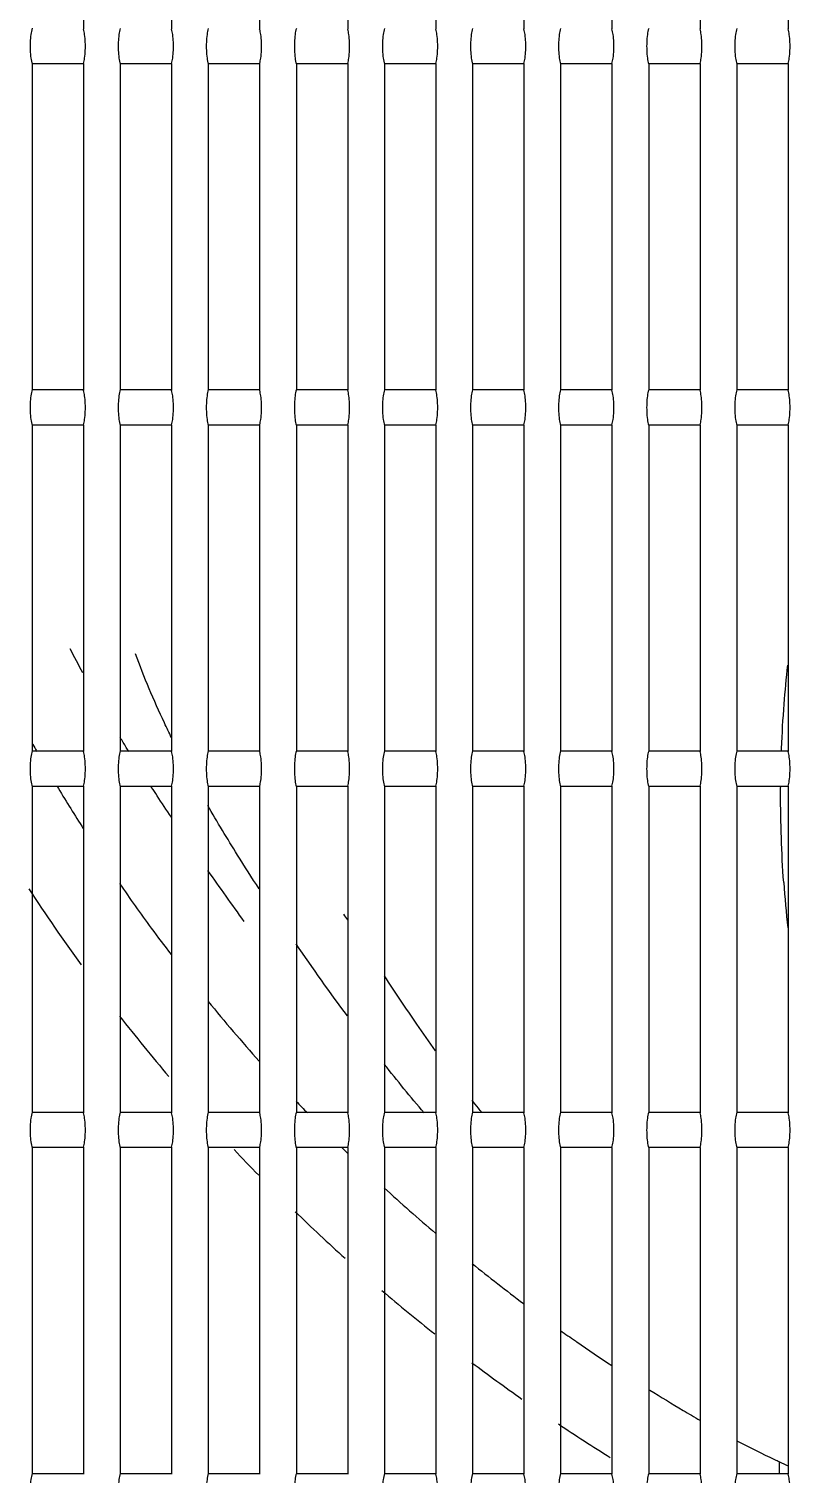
# Model space of a CAD drawing. Header units: millimetres. Extents: x 421 to 5436, y -1186 to -112.
# Drawn here: x 5352.1753 to 5352.3376, y -182.3726 to -182.0642 of the extents above; entities that cross this region are included whole.
import ezdxf

# ---------------------------------------------------------------- set-up
doc = ezdxf.new("R2010")
doc.units = ezdxf.units.MM
doc.layers.add('A-AC', color=150, linetype='Continuous')

msp = doc.modelspace()

# ---------------------------------------------------------------- linework, layer by layer
at = {"layer": 'A-AC', "color": 10, "lineweight": -3, "ltscale": 7.5}
for p, q in [((5352.186897109519, -181.9944801880315), (5352.186897109519, -182.0642327448568)), ((5352.205682308773, -181.994485012553), (5352.205682308773, -182.0642279203064)), ((5352.224467491427, -181.9944898353172), (5352.224467491427, -182.0642230975131)), ((5352.243252657507, -181.9944946560113), (5352.243252657507, -182.0642182758579)), ((5352.262037807036, -181.9944994757534), (5352.262037807036, -182.0642134561547)), ((5352.28082294004, -181.9945042941961), (5352.28082294004, -182.0642086377504)), ((5352.29960805654, -181.9945091114919), (5352.29960805654, -182.0642038204926)), ((5352.318393156556, -181.9945139277922), (5352.318393156556, -182.0641990042297)), ((5352.337178240106, -181.9945187432493), (5352.337178240106, -182.06419418881)), ((5352.175953036029, -182.0717372565757), (5352.175953036029, -182.1411520097574)), ((5352.186914557943, -182.07165110504), (5352.175971629869, -182.07165110504)), ((5352.186897109519, -182.0715683546982), (5352.186897109519, -182.1413209115233)), ((5352.194737675307, -182.0717324063469), (5352.194737675307, -182.1411568599506)), ((5352.205698747205, -182.07165110504), (5352.19475520669, -182.07165110504)), ((5352.205682308773, -182.0715731792197), (5352.205682308773, -182.1413160869731)), ((5352.213522331207, -182.0717275594061), (5352.213522331207, -182.1411617068561)), ((5352.224482919537, -182.07165110504), (5352.213538802947, -182.07165110504)), ((5352.224467491427, -182.0715780019839), (5352.224467491427, -182.1413112641799)), ((5352.232307003702, -182.0717227155967), (5352.232307003702, -182.1411665506303)), ((5352.243267074892, -182.07165110504), (5352.232322418529, -182.07165110504)), ((5352.243252657507, -182.0715828226778), (5352.243252657507, -182.1413064425246)), ((5352.251091692763, -182.0717178747623), (5352.251091692763, -182.1411713914295)), ((5352.262051213226, -182.07165110504), (5352.251106053329, -182.07165110504)), ((5352.262037807036, -182.0715876424201), (5352.262037807036, -182.1413016228214)), ((5352.269876398368, -182.0717130367473), (5352.269876398368, -182.1411762294099)), ((5352.280835334491, -182.07165110504), (5352.269889707241, -182.07165110504)), ((5352.28082294004, -182.0715924608628), (5352.28082294004, -182.1412968044169)), ((5352.288661120492, -182.0717082013959), (5352.288661120492, -182.1411810647264)), ((5352.299619438636, -182.07165110504), (5352.288673380159, -182.07165110504)), ((5352.29960805654, -182.0715972781586), (5352.29960805654, -182.1412919871593)), ((5352.307445859115, -182.0717033685535), (5352.307445859115, -182.1411858975346)), ((5352.318403525609, -182.07165110504), (5352.307457071985, -182.07165110504)), ((5352.318393156556, -182.0716020944587), (5352.318393156556, -182.1412871708965)), ((5352.326230614217, -182.0716383925726), (5352.326230614217, -182.1412508731453)), ((5352.337187595358, -182.07165110504), (5352.326240782621, -182.07165110504)), ((5352.337178240106, -182.0716069099158), (5352.337178240106, -182.1412823554767)), ((5352.186914557943, -182.1412381606779), (5352.175971629869, -182.1412381606779)), ((5352.205698747205, -182.1412381606779), (5352.19475520669, -182.1412381606779)), ((5352.224482919537, -182.1412381606779), (5352.213538802947, -182.1412381606779)), ((5352.243267074892, -182.1412381606779), (5352.232322418529, -182.1412381606779)), ((5352.262051213226, -182.1412381606779), (5352.251106053329, -182.1412381606779)), ((5352.280835334491, -182.1412381606779), (5352.269889707241, -182.1412381606779)), ((5352.299619438636, -182.1412381606779), (5352.288673380159, -182.1412381606779)), ((5352.318403525609, -182.1412381606779), (5352.307457071985, -182.1412381606779)), ((5352.337187595358, -182.1412381606779), (5352.326240782621, -182.1412381606779)), ((5352.186897109519, -182.1486565213647), (5352.186897109519, -182.21840907819)), ((5352.175953036029, -182.1488254232424), (5352.175953036029, -182.2182401764239)), ((5352.186914557943, -182.1487392717067), (5352.175971629869, -182.1487392717067)), ((5352.194737675307, -182.1488205730136), (5352.194737675307, -182.2182450266173)), ((5352.205698747205, -182.1487392717067), (5352.19475520669, -182.1487392717067)), ((5352.205682308773, -182.1486613458862), (5352.205682308773, -182.2184042536396)), ((5352.213522331207, -182.1488157260726), (5352.213522331207, -182.2182498735226)), ((5352.224482919537, -182.1487392717067), (5352.213538802947, -182.1487392717067)), ((5352.224467491427, -182.1486661686506), (5352.224467491427, -182.2183994308466)), ((5352.232307003702, -182.1488108822634), (5352.232307003702, -182.2182547172968)), ((5352.243267074892, -182.1487392717067), (5352.232322418529, -182.1487392717067)), ((5352.243252657507, -182.1486709893445), (5352.243252657507, -182.2183946091914)), ((5352.251091692763, -182.148806041429), (5352.251091692763, -182.2182595580962)), ((5352.262051213226, -182.1487392717067), (5352.251106053329, -182.1487392717067)), ((5352.262037807036, -182.1486758090866), (5352.262037807036, -182.2183897894879)), ((5352.269876398368, -182.1488012034138), (5352.269876398368, -182.2182643960764)), ((5352.280835334491, -182.1487392717067), (5352.269889707241, -182.1487392717067)), ((5352.28082294004, -182.1486806275295), (5352.28082294004, -182.2183849710837)), ((5352.288661120492, -182.1487963680627), (5352.288661120492, -182.2182692313932)), ((5352.299619438636, -182.1487392717067), (5352.288673380159, -182.1487392717067)), ((5352.29960805654, -182.1486854448251), (5352.29960805654, -182.218380153826)), ((5352.307445859115, -182.1487915352202), (5352.307445859115, -182.2182740642011)), ((5352.318403525609, -182.1487392717067), (5352.307457071985, -182.1487392717067)), ((5352.318393156556, -182.1486902611255), (5352.318393156556, -182.2183753375632)), ((5352.326230614217, -182.1487265592391), (5352.326230614217, -182.218339039812)), ((5352.337187595358, -182.1487392717067), (5352.326240782621, -182.1487392717067)), ((5352.337178240106, -182.1486950765825), (5352.337178240106, -182.2183705221432)), ((5352.186914557943, -182.2183263273446), (5352.175971629869, -182.2183263273446)), ((5352.205698747205, -182.2183263273446), (5352.19475520669, -182.2183263273446)), ((5352.224482919537, -182.2183263273446), (5352.213538802947, -182.2183263273446)), ((5352.243267074892, -182.2183263273446), (5352.232322418529, -182.2183263273446)), ((5352.262051213226, -182.2183263273446), (5352.251106053329, -182.2183263273446)), ((5352.280835334491, -182.2183263273446), (5352.269889707241, -182.2183263273446)), ((5352.299619438636, -182.2183263273446), (5352.288673380159, -182.2183263273446)), ((5352.318403525609, -182.2183263273446), (5352.307457071985, -182.2183263273446)), ((5352.337187595358, -182.2183263273446), (5352.326240782621, -182.2183263273446)), ((5352.186897109519, -182.2257446880315), (5352.186897109519, -182.2954972448567)), ((5352.205682308773, -182.225749512553), (5352.205682308773, -182.2954924203063)), ((5352.175953036029, -182.2259135899092), (5352.175953036029, -182.2953283430907)), ((5352.186914557943, -182.2258274383732), (5352.175971629869, -182.2258274383732)), ((5352.194737675307, -182.2259087396801), (5352.194737675307, -182.295333193284)), ((5352.205698747205, -182.2258274383732), (5352.19475520669, -182.2258274383732)), ((5352.213522331207, -182.2259038927393), (5352.213522331207, -182.2953380401893)), ((5352.224482919537, -182.2258274383732), (5352.213538802947, -182.2258274383732)), ((5352.224467491427, -182.2257543353171), (5352.224467491427, -182.2954875975131)), ((5352.232307003702, -182.2258990489299), (5352.232307003702, -182.2953428839635)), ((5352.243267074892, -182.2258274383732), (5352.232322418529, -182.2258274383732)), ((5352.243252657507, -182.2257591560112), (5352.243252657507, -182.2954827758581)), ((5352.251091692763, -182.2258942080957), (5352.251091692763, -182.2953477247629)), ((5352.262051213226, -182.2258274383732), (5352.251106053329, -182.2258274383732)), ((5352.262037807036, -182.2257639757534), (5352.262037807036, -182.2954779561546)), ((5352.269876398368, -182.2258893700805), (5352.269876398368, -182.2953525627431)), ((5352.280835334491, -182.2258274383732), (5352.269889707241, -182.2258274383732)), ((5352.28082294004, -182.2257687941963), (5352.28082294004, -182.2954731377504)), ((5352.288661120492, -182.2258845347294), (5352.288661120492, -182.2953573980599)), ((5352.299619438636, -182.2258274383732), (5352.288673380159, -182.2258274383732)), ((5352.29960805654, -182.2257736114918), (5352.29960805654, -182.2954683204928)), ((5352.307445859115, -182.2258797018869), (5352.307445859115, -182.2953622308678)), ((5352.318403525609, -182.2258274383732), (5352.307457071985, -182.2258274383732)), ((5352.318393156556, -182.2257784277922), (5352.318393156556, -182.2954635042299)), ((5352.326230614217, -182.2258147259058), (5352.326230614217, -182.2954272064787)), ((5352.337187595358, -182.2258274383732), (5352.326240782621, -182.2258274383732)), ((5352.337178240106, -182.2257832432492), (5352.337178240106, -182.29545868881)), ((5352.186914557943, -182.2954144940111), (5352.175971629869, -182.2954144940111)), ((5352.205698747205, -182.2954144940111), (5352.19475520669, -182.2954144940111)), ((5352.224482919537, -182.2954144940111), (5352.213538802947, -182.2954144940111)), ((5352.243267074892, -182.2954144940111), (5352.232322418529, -182.2954144940111)), ((5352.262051213226, -182.2954144940111), (5352.251106053329, -182.2954144940111)), ((5352.280835334491, -182.2954144940111), (5352.269889707241, -182.2954144940111)), ((5352.299619438636, -182.2954144940111), (5352.288673380159, -182.2954144940111)), ((5352.318403525609, -182.2954144940111), (5352.307457071985, -182.2954144940111)), ((5352.337187595358, -182.2954144940111), (5352.326240782621, -182.2954144940111)), ((5352.186897109519, -182.3028328546982), (5352.186897109519, -182.3725854115232)), ((5352.205682308773, -182.3028376792197), (5352.205682308773, -182.3725805869731)), ((5352.224467491427, -182.3028425019838), (5352.224467491427, -182.3725757641798)), ((5352.243252657507, -182.302847322678), (5352.243252657507, -182.3725709425246)), ((5352.175953036029, -182.3030017565759), (5352.175953036029, -182.3724165097574)), ((5352.186914557943, -182.30291560504), (5352.175971629869, -182.30291560504)), ((5352.194737675307, -182.3029969063468), (5352.194737675307, -182.3724213599507)), ((5352.205698747205, -182.30291560504), (5352.19475520669, -182.30291560504)), ((5352.213522331207, -182.3029920594061), (5352.213522331207, -182.3724262068561)), ((5352.224482919537, -182.30291560504), (5352.213538802947, -182.30291560504)), ((5352.232307003702, -182.3029872155967), (5352.232307003702, -182.3724310506302)), ((5352.243267074892, -182.30291560504), (5352.232322418529, -182.30291560504)), ((5352.251091692763, -182.3029823747625), (5352.251091692763, -182.3724358914294)), ((5352.262051213226, -182.30291560504), (5352.251106053329, -182.30291560504)), ((5352.262037807036, -182.3028521424201), (5352.262037807036, -182.3725661228214)), ((5352.269876398368, -182.3029775367472), (5352.269876398368, -182.3724407294098)), ((5352.280835334491, -182.30291560504), (5352.269889707241, -182.30291560504)), ((5352.28082294004, -182.3028569608628), (5352.28082294004, -182.3725613044171)), ((5352.288661120492, -182.3029727013961), (5352.288661120492, -182.3724455647266)), ((5352.299619438636, -182.30291560504), (5352.288673380159, -182.30291560504)), ((5352.29960805654, -182.3028617781586), (5352.29960805654, -182.3725564871593)), ((5352.307445859115, -182.3029678685534), (5352.307445859115, -182.3724503975345)), ((5352.318403525609, -182.30291560504), (5352.307457071985, -182.30291560504)), ((5352.318393156556, -182.3028665944589), (5352.318393156556, -182.3725516708964)), ((5352.326230614217, -182.3029028925725), (5352.326230614217, -182.3725153731452)), ((5352.337187595358, -182.30291560504), (5352.326240782621, -182.30291560504)), ((5352.337178240106, -182.302871409916), (5352.337178240106, -182.3725468554767)), ((5352.335372186159, -182.3725026606778), (5352.335372186159, -182.3699482712973)), ((5352.186914557943, -182.3725026606778), (5352.175971629869, -182.3725026606778)), ((5352.205698747205, -182.3725026606778), (5352.19475520669, -182.3725026606778)), ((5352.224482919537, -182.3725026606778), (5352.213538802947, -182.3725026606778)), ((5352.243267074892, -182.3725026606778), (5352.232322418529, -182.3725026606778)), ((5352.262051213226, -182.3725026606778), (5352.251106053329, -182.3725026606778)), ((5352.280835334491, -182.3725026606778), (5352.269889707241, -182.3725026606778)), ((5352.299619438636, -182.3725026606778), (5352.288673380159, -182.3725026606778)), ((5352.318403525609, -182.3725026606778), (5352.307457071985, -182.3725026606778)), ((5352.337187595358, -182.3725026606778), (5352.326240782621, -182.3725026606778))]:
    msp.add_line(p, q, dxfattribs=at)
for start, end in [(213.1015042459688, 215.925166710685), (217.8775712804448, 220.2569343492624), (223.2516350361846, 224.3408326321215), (225.916565305989, 228.0034052463105), (229.4979538728525, 231.5848816037407), (233.0238616944762, 234.9109981371839), (236.2622665495754, 238.1494709816253)]:
    msp.add_arc((5352.510342252825, -182.0292432161923), 0.4, start, end, dxfattribs=at)
for points, start_tangent, end_tangent in [([(5352.175953036029, -182.0640638430907), (5352.175675276829, -182.0653843990037), (5352.175531731691, -182.0670366079153), (5352.175531726341, -182.0687643606198), (5352.175675273049, -182.0704166732603), (5352.175953036029, -182.0717372565757)], (-0.002991472386335188, -0.009542069637232484), (0.002991472386335188, -0.009542069637232484)), ([(5352.186897109519, -182.0715683546982), (5352.187144308687, -182.0704248686393), (5352.187292513032, -182.0687690536945), (5352.187292517641, -182.0670321544053), (5352.187144312, -182.0653762532031), (5352.186897109519, -182.0642327448568)], (0.003060848487100698, 0.009520042360148055), (-0.003060848487100698, 0.009520042360148055)), ([(5352.194737675307, -182.0640686932841), (5352.19446081593, -182.0653842324034), (5352.194317176845, -182.0670365158051), (5352.194317171505, -182.0687644530312), (5352.194460812156, -182.0704168399122), (5352.194737675307, -182.0717324063469)], (-0.002992881101891847, -0.009541627885740393), (0.002992881101891847, -0.009541627885740393)), ([(5352.205682308773, -182.0715731792197), (5352.205930365675, -182.0704245665324), (5352.206078395807, -182.0687688828684), (5352.206078400419, -182.0670323254315), (5352.205930368989, -182.065376555337), (5352.205682308773, -182.0642279203064)], (0.003058272022896149, 0.009520870350654433), (-0.003058272022896149, 0.009520870350654433)), ([(5352.213522331207, -182.0640735401894), (5352.21324636934, -182.0653840619755), (5352.213102634105, -182.0670364215202), (5352.213102628772, -182.0687645475889), (5352.213246365569, -182.0704170103861), (5352.213522331207, -182.0717275594061)], (-0.002994322410565368, -0.009541175677115791), (0.002994322410565368, -0.009541175677115791)), ([(5352.224467491427, -182.0715780019839), (5352.224716406214, -182.0704242686215), (5352.224864264701, -182.0687687145453), (5352.224864269316, -182.0670324939313), (5352.224716409528, -182.0653768532704), (5352.224467491427, -182.0642230975131)], (0.003055732224605743, 0.009521685805124323), (-0.003055732224605743, 0.009521685805124323)), ([(5352.232307003702, -182.0640783839635), (5352.232031937094, -182.0653838877129), (5352.231888103502, -182.0670363250547), (5352.231888098175, -182.0687646442991), (5352.232031933326, -182.0704171846878), (5352.232307003702, -182.0717227155967)], (-0.002995796382653246, -0.009540712973026793), (0.002995796382653246, -0.009540712973026793)), ([(5352.243252657507, -182.0715828226778), (5352.243502434103, -182.0704239493225), (5352.243650124957, -182.0687684261366), (5352.243650119245, -182.0670325373394), (5352.243502430004, -182.0653771214479), (5352.243252657507, -182.0642182758579)], (0.003053228911296435, 0.009522488814129614), (-0.003053228911296435, 0.009522488814129614)), ([(5352.251091692763, -182.0640832247627), (5352.250817519232, -182.0653837096099), (5352.250673585067, -182.0670362264013), (5352.250673579746, -182.0687647431687), (5352.250817515467, -182.0704173628244), (5352.251091692763, -182.0717178747623)], (-0.002997303091132982, -0.009540239733879052), (0.002997303091132982, -0.009540239733879052)), ([(5352.262037807036, -182.0715876424201), (5352.26228844201, -182.0704236598231), (5352.262435966307, -182.0687682630291), (5352.262435960629, -182.0670327010894), (5352.262288437938, -182.065377411099), (5352.262037807036, -182.0642134561547)], (0.003050761906283652, 0.009523279466190651), (-0.003050761906283652, 0.009523279466190651)), ([(5352.269876398368, -182.0640880627432), (5352.269603115796, -182.0653835276594), (5352.269459078836, -182.0670361255536), (5352.269459073519, -182.0687648442042), (5352.269603112032, -182.0704175448025), (5352.269876398368, -182.0717130367473)], (-0.00299884261229349, -0.009539755918612005), (0.00299884261229349, -0.009539755918612005)), ([(5352.28082294004, -182.0715924608628), (5352.281074433746, -182.0704233744696), (5352.281221794007, -182.068768102374), (5352.28122178836, -182.0670328623539), (5352.281074429698, -182.0653776965969), (5352.28082294004, -182.0642086377504)], (0.00304833103642319, 0.00952405784801726), (-0.00304833103642319, 0.00952405784801726)), ([(5352.288661120492, -182.0640928980599), (5352.288388726828, -182.0653833418544), (5352.288244584845, -182.067036022504), (5352.288244579529, -182.0687649474128), (5352.288388723065, -182.0704177306291), (5352.288661120492, -182.0717082013959)], (-0.003000415026015343, -0.009539261484604626), (0.003000415026015343, -0.009539261484604626)), ([(5352.29960805654, -182.0715972781586), (5352.299860409397, -182.0704230932461), (5352.30000760813, -182.0687679441569), (5352.300007602514, -182.0670330211476), (5352.299860405374, -182.0653779779575), (5352.29960805654, -182.0642038204926)], (0.00304593613274694, 0.009524824044318437), (-0.00304593613274694, 0.009524824044318437)), ([(5352.307445859115, -182.0640977308678), (5352.307174352372, -182.0653831521872), (5352.307030103127, -182.0670359172454), (5352.307030097813, -182.0687650528016), (5352.307174348609, -182.0704179203112), (5352.307445859115, -182.0717033685535)], (-0.003002020414370758, -0.009538756388109576), (0.003002020414370758, -0.009538756388109576)), ([(5352.318393156556, -182.0716020944587), (5352.318646369053, -182.0704228161376), (5352.318793408749, -182.0687677883634), (5352.318793403161, -182.0670331774847), (5352.318646365052, -182.065378255196), (5352.318393156556, -182.0641990042297)], (0.003043577029814743, 0.009525578138023124), (-0.003043577029814743, 0.009525578138023124)), ([(5352.326230614217, -182.0641025614793), (5352.325959994246, -182.0653829461737), (5352.325815636217, -182.0670357492268), (5352.325815625917, -182.0687650998993), (5352.325959986945, -182.0704181014135), (5352.326230614217, -182.0716985382228)], (-0.003003658863729778, -0.009538240583584457), (0.003003658863729778, -0.009538240583584457)), ([(5352.337178240106, -182.0716069099158), (5352.337432312795, -182.0704225431291), (5352.337579195932, -182.0687676349801), (5352.337579190371, -182.0670333313794), (5352.337432308816, -182.0653785283273), (5352.337178240106, -182.06419418881)], (0.003041253565879637, 0.00952632021023986), (-0.003041253565879637, 0.00952632021023986)), ([(5352.175953036029, -182.1411520097574), (5352.175675276829, -182.1424725656705), (5352.175531731691, -182.1441247745818), (5352.175531726341, -182.1458525272863), (5352.175675273049, -182.147504839927), (5352.175953036029, -182.1488254232424)], (-0.002991472386335188, -0.009542069637232484), (0.002991472386335188, -0.009542069637232484)), ([(5352.186897109519, -182.1486565213647), (5352.187144308687, -182.147513035306), (5352.187292513032, -182.1458572203612), (5352.187292517641, -182.144120321072), (5352.187144312, -182.1424644198698), (5352.186897109519, -182.1413209115233)], (0.003060848487100698, 0.009520042360148055), (-0.003060848487100698, 0.009520042360148055)), ([(5352.194737675307, -182.1411568599506), (5352.19446081593, -182.1424723990701), (5352.194317176845, -182.1441246824716), (5352.194317171505, -182.1458526196977), (5352.194460812156, -182.1475050065787), (5352.194737675307, -182.1488205730136)], (-0.002992881101891847, -0.009541627885740393), (0.002992881101891847, -0.009541627885740393)), ([(5352.205682308773, -182.1486613458862), (5352.205930365675, -182.1475127331992), (5352.206078395807, -182.1458570495352), (5352.206078400419, -182.144120492098), (5352.205930368989, -182.1424647220038), (5352.205682308773, -182.1413160869731)], (0.003058272022896149, 0.009520870350654433), (-0.003058272022896149, 0.009520870350654433)), ([(5352.213522331207, -182.1411617068561), (5352.21324636934, -182.142472228642), (5352.213102634105, -182.144124588187), (5352.213102628772, -182.1458527142556), (5352.213246365569, -182.1475051770526), (5352.213522331207, -182.1488157260726)], (-0.002994322410565368, -0.009541175677115791), (0.002994322410761801, -0.009541175677054146)), ([(5352.224467491427, -182.1486661686506), (5352.224716406214, -182.1475124352883), (5352.224864264701, -182.145856881212), (5352.224864269316, -182.1441206605978), (5352.224716409528, -182.1424650199369), (5352.224467491427, -182.1413112641799)], (0.003055732224605743, 0.009521685805124323), (-0.003055732224605743, 0.009521685805124323)), ([(5352.232307003702, -182.1411665506303), (5352.232031937094, -182.1424720543796), (5352.231888103502, -182.1441244917214), (5352.231888098175, -182.1458528109658), (5352.232031933326, -182.1475053513545), (5352.232307003702, -182.1488108822634)], (-0.002995796382653246, -0.009540712973026793), (0.002995796382653246, -0.009540712973026793)), ([(5352.243252657507, -182.1486709893445), (5352.243502434103, -182.1475121159892), (5352.243650124957, -182.1458565928033), (5352.243650119245, -182.1441207040061), (5352.243502430004, -182.1424652881146), (5352.243252657507, -182.1413064425246)], (0.003053228911296435, 0.009522488814129614), (-0.003053228911296435, 0.009522488814129614)), ([(5352.251091692763, -182.1411713914295), (5352.250817519232, -182.1424718762764), (5352.250673585067, -182.1441243930681), (5352.250673579746, -182.1458529098354), (5352.250817515467, -182.1475055294911), (5352.251091692763, -182.148806041429)], (-0.002997303091132982, -0.009540239733879052), (0.002997303091132982, -0.009540239733879052)), ([(5352.262037807036, -182.1486758090866), (5352.26228844201, -182.1475118264898), (5352.262435966307, -182.1458564296959), (5352.262435960629, -182.1441208677561), (5352.262288437938, -182.1424655777657), (5352.262037807036, -182.1413016228214)], (0.003050761906283652, 0.009523279466190651), (-0.003050761906283652, 0.009523279466190651)), ([(5352.269876398368, -182.1411762294099), (5352.269603115796, -182.1424716943261), (5352.269459078836, -182.1441242922201), (5352.269459073519, -182.145853010871), (5352.269603112032, -182.1475057114692), (5352.269876398368, -182.1488012034138)], (-0.00299884261229349, -0.009539755918612005), (0.00299884261229349, -0.009539755918612005)), ([(5352.28082294004, -182.1486806275295), (5352.281074433746, -182.1475115411361), (5352.281221794007, -182.1458562690407), (5352.28122178836, -182.1441210290207), (5352.281074429698, -182.1424658632636), (5352.28082294004, -182.1412968044169)], (0.00304833103642319, 0.00952405784801726), (-0.00304833103642319, 0.00952405784801726)), ([(5352.288661120492, -182.1411810647264), (5352.288388726828, -182.1424715085211), (5352.288244584845, -182.1441241891707), (5352.288244579529, -182.1458531140793), (5352.288388723065, -182.1475058972958), (5352.288661120492, -182.1487963680627)], (-0.003000415026015343, -0.009539261484604626), (0.003000415026015343, -0.009539261484604626)), ([(5352.29960805654, -182.1486854448251), (5352.299860409397, -182.1475112599128), (5352.30000760813, -182.1458561108236), (5352.300007602514, -182.1441211878143), (5352.299860405374, -182.1424661446242), (5352.29960805654, -182.1412919871593)], (0.00304593613274694, 0.009524824044318437), (-0.00304593613274694, 0.009524824044318437)), ([(5352.307445859115, -182.1411858975346), (5352.307174352372, -182.1424713188539), (5352.307030103127, -182.1441240839119), (5352.307030097813, -182.1458532194681), (5352.307174348609, -182.147506086978), (5352.307445859115, -182.1487915352202)], (-0.003002020414370758, -0.009538756388109576), (0.003002020414370758, -0.009538756388109576)), ([(5352.318393156556, -182.1486902611255), (5352.318646369053, -182.1475109828041), (5352.318793408749, -182.1458559550301), (5352.318793403161, -182.1441213441515), (5352.318646365052, -182.1424664218628), (5352.318393156556, -182.1412871708965)], (0.003043577029814743, 0.009525578138023124), (-0.00304357702987943, 0.009525578138002457)), ([(5352.326230614217, -182.1411907281461), (5352.325959994246, -182.1424711128404), (5352.325815636217, -182.1441239158935), (5352.325815625917, -182.1458532665661), (5352.325959986945, -182.1475062680802), (5352.326230614217, -182.1487867048895)], (-0.003003658863729778, -0.009538240583584457), (0.003003658863729778, -0.009538240583584457)), ([(5352.337178240106, -182.1486950765825), (5352.337432312795, -182.1475107097956), (5352.337579195932, -182.1458558016468), (5352.337579190371, -182.1441214980462), (5352.337432308816, -182.142466694994), (5352.337178240106, -182.1412823554767)], (0.003041253565879637, 0.00952632021023986), (-0.003041253565879637, 0.00952632021023986)), ([(5352.186765519607, -182.2015677427687), (5352.184063559407, -182.1964645796545)], (-0.004770217190164498, 0.008788915061522618), (-0.004585318666538802, 0.008886779660050699)), ([(5352.205673271696, -182.2154235956189), (5352.204158250484, -182.2122710080985), (5352.197969353871, -182.1975431523695)], (-0.004404919029981931, 0.008977565835977091), (-0.003455606196369017, 0.009383964291045446)), ([(5352.336338314869, -182.2082753852676), (5352.337114155843, -182.1999785037999)], (0.000765823943859786, 0.009970632562029904), (0.001096261819571461, 0.009939728870696114)), ([(5352.335769533476, -182.2182521129059), (5352.335790461058, -182.2177081545767), (5352.336338319102, -182.208275385593)], (0.000373875237434875, 0.009993008421232966), (0.000765847695387336, 0.00997063073769508)), ([(5352.196028212547, -182.217504194201), (5352.194730782267, -182.2153866708636)], (-0.005252057721173597, 0.008509752622342251), (-0.005196325193608325, 0.008543898669944035)), ([(5352.175953036029, -182.2182401764239), (5352.175675276829, -182.219560732337), (5352.175531731691, -182.2212129412485), (5352.175531726341, -182.222940693953), (5352.175675273049, -182.2245930065938), (5352.175953036029, -182.2259135899092)], (-0.002991472386335188, -0.009542069637232484), (0.002991472386335188, -0.009542069637232484)), ([(5352.175937902753, -182.216572524437), (5352.176683615435, -182.217897597897)], (0.004887113264806625, -0.008724455509483166), (0.004921677999733526, -0.008705003484602347)), ([(5352.176683615435, -182.217897597897), (5352.176946689053, -182.2183621425929)], (0.004921678000423546, -0.00870500348421222), (0.004933796054542502, -0.008698140979093225)), ([(5352.186897109519, -182.2257446880315), (5352.187144308687, -182.2246012019727), (5352.187292513032, -182.2229453870279), (5352.187292517641, -182.2212084877387), (5352.187144312, -182.2195525865366), (5352.186897109519, -182.21840907819)], (0.003060848487100698, 0.009520042360148055), (-0.003060848487100698, 0.009520042360148055)), ([(5352.194737675307, -182.2182450266173), (5352.19446081593, -182.2195605657369), (5352.194317176845, -182.2212128491383), (5352.194317171505, -182.2229407863645), (5352.194460812156, -182.2245931732455), (5352.194737675307, -182.2259087396801)], (-0.002992881101891847, -0.009541627885740393), (0.002992881101891847, -0.009541627885740393)), ([(5352.196564375249, -182.2183703975611), (5352.196028212547, -182.217504194201)], (-0.00527412571077497, 0.008496093101357967), (-0.005252057721468782, 0.008509752622160069)), ([(5352.205682308773, -182.225749512553), (5352.205930365675, -182.2246008998659), (5352.206078395807, -182.2229452162019), (5352.206078400419, -182.2212086587647), (5352.205930368989, -182.2195528886703), (5352.205682308773, -182.2184042536396)], (0.003058272022896149, 0.009520870350654433), (-0.003058272022896149, 0.009520870350654433)), ([(5352.213522331207, -182.2182498735226), (5352.21324636934, -182.2195603953087), (5352.213102634105, -182.2212127548537), (5352.213102628772, -182.2229408809221), (5352.213246365569, -182.2245933437193), (5352.213522331207, -182.2259038927393)], (-0.002994322410565368, -0.009541175677115791), (0.002994322410761801, -0.009541175677054146)), ([(5352.224467491427, -182.2257543353171), (5352.224716406214, -182.2246006019548), (5352.224864264701, -182.2229450478787), (5352.224864269316, -182.2212088272645), (5352.224716409528, -182.2195531866037), (5352.224467491427, -182.2183994308466)], (0.003055732224605743, 0.009521685805124323), (-0.003055732224605743, 0.009521685805124323)), ([(5352.232307003702, -182.2182547172968), (5352.232031937094, -182.2195602210461), (5352.231888103502, -182.2212126583879), (5352.231888098175, -182.2229409776326), (5352.232031933326, -182.2245935180213), (5352.232307003702, -182.2258990489299)], (-0.002995796382653246, -0.009540712973026793), (0.002995796382653246, -0.009540712973026793)), ([(5352.243252657507, -182.2257591560112), (5352.243502434103, -182.224600282656), (5352.243650124957, -182.22294475947), (5352.243650119245, -182.2212088706726), (5352.243502430004, -182.2195534547814), (5352.243252657507, -182.2183946091914)], (0.003053228911296435, 0.009522488814129614), (-0.003053228911296435, 0.009522488814129614)), ([(5352.251091692763, -182.2182595580962), (5352.250817519232, -182.2195600429432), (5352.250673585067, -182.2212125597346), (5352.250673579746, -182.2229410765019), (5352.250817515467, -182.2245936961579), (5352.251091692763, -182.2258942080957)], (-0.002997303091132982, -0.009540239733879052), (0.002997303091132982, -0.009540239733879052)), ([(5352.262037807036, -182.2257639757534), (5352.26228844201, -182.2245999931565), (5352.262435966307, -182.2229445963626), (5352.262435960629, -182.2212090344226), (5352.262288437938, -182.2195537444325), (5352.262037807036, -182.2183897894879)], (0.003050761906283652, 0.009523279466190651), (-0.003050761906283652, 0.009523279466190651)), ([(5352.269876398368, -182.2182643960764), (5352.269603115796, -182.2195598609926), (5352.269459078836, -182.2212124588868), (5352.269459073519, -182.2229411775375), (5352.269603112032, -182.2245938781359), (5352.269876398368, -182.2258893700805)], (-0.00299884261229349, -0.009539755918612005), (0.00299884261229349, -0.009539755918612005)), ([(5352.28082294004, -182.2257687941963), (5352.281074433746, -182.2245997078028), (5352.281221794007, -182.2229444357074), (5352.28122178836, -182.2212091956874), (5352.281074429698, -182.2195540299304), (5352.28082294004, -182.2183849710837)], (0.00304833103642319, 0.00952405784801726), (-0.00304833103642319, 0.00952405784801726)), ([(5352.288661120492, -182.2182692313932), (5352.288388726828, -182.2195596751876), (5352.288244584845, -182.2212123558375), (5352.288244579529, -182.222941280746), (5352.288388723065, -182.2245940639623), (5352.288661120492, -182.2258845347294)], (-0.003000415026015343, -0.009539261484604626), (0.003000415026015343, -0.009539261484604626)), ([(5352.29960805654, -182.2257736114918), (5352.299860409397, -182.2245994265793), (5352.30000760813, -182.2229442774901), (5352.300007602514, -182.2212093544811), (5352.299860405374, -182.2195543112909), (5352.29960805654, -182.218380153826)], (0.00304593613274694, 0.009524824044318437), (-0.00304593613274694, 0.009524824044318437)), ([(5352.307445859115, -182.2182740642011), (5352.307174352372, -182.2195594855204), (5352.307030103127, -182.2212122505787), (5352.307030097813, -182.2229413861348), (5352.307174348609, -182.2245942536447), (5352.307445859115, -182.2258797018869)], (-0.003002020414370758, -0.009538756388109576), (0.003002020414370758, -0.009538756388109576)), ([(5352.318393156556, -182.2257784277922), (5352.318646369053, -182.2245991494708), (5352.318793408749, -182.2229441216969), (5352.318793403161, -182.2212095108182), (5352.318646365052, -182.2195545885293), (5352.318393156556, -182.2183753375632)], (0.003043577029814743, 0.009525578138023124), (-0.00304357702987943, 0.009525578138002457)), ([(5352.326230614217, -182.2182788948128), (5352.325959994246, -182.2195592795069), (5352.325815636217, -182.2212120825602), (5352.325815625917, -182.2229414332328), (5352.325959986945, -182.2245944347469), (5352.326230614217, -182.2258748715562)], (-0.003003658863729778, -0.009538240583584457), (0.003003658863729778, -0.009538240583584457)), ([(5352.337178240106, -182.2257832432492), (5352.337432312795, -182.2245988764623), (5352.337579195932, -182.2229439683135), (5352.337579190371, -182.2212096647129), (5352.337432308816, -182.2195548616608), (5352.337178240106, -182.2183705221432)], (0.003041253565879637, 0.00952632021023986), (-0.003041253565879637, 0.00952632021023986)), ([(5352.181349668229, -182.2259221207055), (5352.181549051447, -182.2262552700367), (5352.186850031789, -182.2348439915561)], (0.00513101771802385, -0.008583277764195058), (0.005363753153227398, -0.008439795738715667)), ([(5352.202605757721, -182.227822526263), (5352.20143274039, -182.2260270872989), (5352.20135280836, -182.2259041075786)], (-0.005487695582118131, 0.008359736670374322), (-0.005448362867108088, 0.008385424382123884)), ([(5352.205638531124, -182.2323900330573), (5352.202605757721, -182.227822526263)], (-0.005573381770820372, 0.008302855872330145), (-0.005487695582314426, 0.008359736670245466)), ([(5352.33623965237, -182.2463239853014), (5352.335738752743, -182.2367681368073), (5352.335589815419, -182.2272176313004), (5352.335597415699, -182.2258202221662)], (-0.000708076411553495, 0.009974899888991444), (8.126294321277e-05, 0.00999966981125179)), ([(5352.224358126477, -182.2476795320788), (5352.219757456214, -182.2404792508069), (5352.213385710329, -182.2298687706145)], (-0.005462670956093967, 0.008376110435366011), (-0.00498128925837874, 0.008671029773006234)), ([(5352.221177360678, -182.2546446175984), (5352.213453676582, -182.2437680874373)], (-0.0058314110673099, 0.008123708818271095), (-0.005737878091550338, 0.008190039988089598)), ([(5352.194586001193, -182.2465383076117), (5352.201366928142, -182.2560772015738)], (0.00566884935763766, -0.008237969832453326), (0.005917699082902917, -0.008061069256879638)), ([(5352.336239645457, -182.2463239859326), (5352.337129068597, -182.2559973920586)], (0.0007080729028448921, -0.009974900138059366), (0.001121419612458414, -0.009936921960687507)), ([(5352.243245762581, -182.2543266778437), (5352.242454020537, -182.2531060023693)], (-0.005443234605403881, 0.008388754200149964), (-0.005440308404982655, 0.008390652206990533)), ([(5352.201366007746, -182.2560775081188), (5352.205571413176, -182.2616955622548)], (0.005917688404854024, -0.008061077095714707), (0.00606680890275759, -0.007949454681764107)), ([(5352.243190138104, -182.2748143587514), (5352.232240562775, -182.2594459454813)], (-0.005954738923021125, 0.008033746595372374), (-0.005660745930305652, 0.008243540229326718)), ([(5352.261994645311, -182.2822189404874), (5352.258010755953, -182.2765420794526), (5352.251068580776, -182.2662751877353)], (-0.00580624419931843, 0.008141715316681194), (-0.005529049066613263, 0.008332443604308582)), ([(5352.21347659305, -182.2717005057348), (5352.224360287579, -182.2844322075618)], (0.006330167813972378, -0.007741380719674507), (0.006661961211820274, -0.00745776593975717)), ([(5352.259541587995, -182.2954918419127), (5352.25105422443, -182.2851057961966)], (-0.006466664000207337, 0.007627729459571994), (-0.006192687944693925, 0.00785179062505124)), ([(5352.232239408627, -182.2929893366277), (5352.233471284814, -182.2942814532175)], (0.006883612164119321, -0.007253680691482672), (0.006917022841826105, -0.007221827677648915)), ([(5352.27111455579, -182.2944783503481), (5352.26978004242, -182.2927536673167)], (-0.006147206022890915, 0.00788744940472734), (-0.006092402406827472, 0.007929857055034652)), ([(5352.175953036029, -182.2953283430907), (5352.175675276829, -182.2966488990037), (5352.175531731691, -182.2983011079152), (5352.175531726341, -182.3000288606197), (5352.175675273049, -182.3016811732602), (5352.175953036029, -182.3030017565759)], (-0.002991472386335188, -0.009542069637232484), (0.002991472386335188, -0.009542069637232484)), ([(5352.186897109519, -182.3028328546982), (5352.187144308687, -182.3016893686392), (5352.187292513032, -182.3000335536944), (5352.187292517641, -182.2982966544052), (5352.187144312, -182.2966407532031), (5352.186897109519, -182.2954972448567)], (0.003060848487100698, 0.009520042360148055), (-0.003060848487100698, 0.009520042360148055)), ([(5352.194737675307, -182.295333193284), (5352.19446081593, -182.2966487324036), (5352.194317176845, -182.298301015805), (5352.194317171505, -182.3000289530312), (5352.194460812156, -182.3016813399122), (5352.194737675307, -182.3029969063468)], (-0.002992881101891847, -0.009541627885740393), (0.002992881101891847, -0.009541627885740393)), ([(5352.205682308773, -182.3028376792197), (5352.205930365675, -182.3016890665326), (5352.206078395807, -182.3000333828686), (5352.206078400419, -182.2982968254314), (5352.205930368989, -182.296641055337), (5352.205682308773, -182.2954924203063)], (0.003058272022896149, 0.009520870350654433), (-0.003058272022896149, 0.009520870350654433)), ([(5352.213522331207, -182.2953380401893), (5352.21324636934, -182.2966485619754), (5352.213102634105, -182.2983009215204), (5352.213102628772, -182.3000290475889), (5352.213246365569, -182.3016815103861), (5352.213522331207, -182.3029920594061)], (-0.002994322410565368, -0.009541175677115791), (0.002994322410565368, -0.009541175677115791)), ([(5352.224467491427, -182.3028425019838), (5352.224716406214, -182.3016887686215), (5352.224864264701, -182.3000332145452), (5352.224864269316, -182.2982969939312), (5352.224716409528, -182.2966413532704), (5352.224467491427, -182.2954875975131)], (0.003055732224605743, 0.009521685805124323), (-0.003055732224605743, 0.009521685805124323)), ([(5352.232307003702, -182.2953428839635), (5352.232031937094, -182.2966483877128), (5352.231888103502, -182.2983008250546), (5352.231888098175, -182.3000291442991), (5352.232031933326, -182.3016816846878), (5352.232307003702, -182.3029872155967)], (-0.002995796382653246, -0.009540712973026793), (0.002995796382653246, -0.009540712973026793)), ([(5352.233471284814, -182.2942814532175), (5352.234655583157, -182.2955124860748)], (0.006917022842052399, -0.007221827677432171), (0.006948844408521935, -0.007191214180244768)), ([(5352.243252657507, -182.302847322678), (5352.243502434103, -182.3016884493225), (5352.243650124957, -182.3000329261367), (5352.243650119245, -182.2982970373394), (5352.243502430004, -182.2966416214481), (5352.243252657507, -182.2954827758581)], (0.003053228911296435, 0.009522488814129614), (-0.003053228911296435, 0.009522488814129614)), ([(5352.251091692763, -182.2953477247629), (5352.250817519232, -182.2966482096099), (5352.250673585067, -182.2983007264013), (5352.250673579746, -182.3000292431686), (5352.250817515467, -182.3016818628246), (5352.251091692763, -182.3029823747625)], (-0.002997303091132982, -0.009540239733879052), (0.002997303091132982, -0.009540239733879052)), ([(5352.262037807036, -182.3028521424201), (5352.26228844201, -182.3016881598232), (5352.262435966307, -182.3000327630291), (5352.262435960629, -182.2982972010896), (5352.262288437938, -182.296641911099), (5352.262037807036, -182.2954779561546)], (0.003050761906283652, 0.009523279466190651), (-0.003050761906283652, 0.009523279466190651)), ([(5352.269876398368, -182.2953525627431), (5352.269603115796, -182.2966480276593), (5352.269459078836, -182.2983006255536), (5352.269459073519, -182.3000293442042), (5352.269603112032, -182.3016820448024), (5352.269876398368, -182.3029775367472)], (-0.00299884261229349, -0.009539755918612005), (0.00299884261229349, -0.009539755918612005)), ([(5352.271893770276, -182.2954739075462), (5352.27111455579, -182.2944783503481)], (-0.006179870473509794, 0.007861882785353764), (-0.006147206023343544, 0.007887449404374577)), ([(5352.28082294004, -182.3028569608628), (5352.281074433746, -182.3016878744695), (5352.281221794007, -182.3000326023739), (5352.28122178836, -182.2982973623541), (5352.281074429698, -182.2966421965971), (5352.28082294004, -182.2954731377504)], (0.00304833103642319, 0.00952405784801726), (-0.00304833103642319, 0.00952405784801726)), ([(5352.288661120492, -182.2953573980599), (5352.288388726828, -182.2966478418543), (5352.288244584845, -182.298300522504), (5352.288244579529, -182.3000294474127), (5352.288388723065, -182.301682230629), (5352.288661120492, -182.3029727013961)], (-0.003000415026015343, -0.009539261484604626), (0.003000415026015343, -0.009539261484604626)), ([(5352.29960805654, -182.3028617781586), (5352.299860409397, -182.301687593246), (5352.30000760813, -182.3000324441568), (5352.300007602514, -182.2982975211478), (5352.299860405374, -182.2966424779574), (5352.29960805654, -182.2954683204928)], (0.00304593613274694, 0.009524824044318437), (-0.00304593613274694, 0.009524824044318437)), ([(5352.307445859115, -182.2953622308678), (5352.307174352372, -182.2966476521872), (5352.307030103127, -182.2983004172454), (5352.307030097813, -182.3000295528016), (5352.307174348609, -182.3016824203114), (5352.307445859115, -182.3029678685534)], (-0.003002020414370758, -0.009538756388109576), (0.003002020414370758, -0.009538756388109576)), ([(5352.318393156556, -182.3028665944589), (5352.318646369053, -182.3016873161375), (5352.318793408749, -182.3000322883636), (5352.318793403161, -182.2982976774849), (5352.318646365052, -182.296642755196), (5352.318393156556, -182.2954635042299)], (0.003043577029814743, 0.009525578138023124), (-0.00304357702987943, 0.009525578138002457)), ([(5352.326230614217, -182.2953670614793), (5352.325959994246, -182.2966474461737), (5352.325815636217, -182.2983002492269), (5352.325815625917, -182.3000295998993), (5352.325959986945, -182.3016826014134), (5352.326230614217, -182.3029630382227)], (-0.003003658863729778, -0.009538240583584457), (0.003003658863729778, -0.009538240583584457)), ([(5352.337178240106, -182.302871409916), (5352.337432312795, -182.301687043129), (5352.337579195932, -182.3000321349803), (5352.337579190371, -182.2982978313796), (5352.337432308816, -182.2966430283273), (5352.337178240106, -182.29545868881)], (0.003041253565879637, 0.00952632021023986), (-0.003041253565879637, 0.00952632021023986)), ([(5352.24207350261, -182.3029830829564), (5352.24263890431, -182.3035360903157)], (0.007141844952028094, -0.006999575035756874), (0.007156130140014509, -0.006984969679188017)), ([(5352.24263890431, -182.3035360903157), (5352.243208995536, -182.3040914028886)], (0.007156130139277132, -0.006984969679943463), (0.007170475445492847, -0.00697024259876112)), ([(5352.251003219395, -182.3114607125935), (5352.262000908691, -182.3211944387347)], (0.007360891460303561, -0.006768846054508118), (0.007613127610710995, -0.006483848238741397)), ([(5352.269797723394, -182.3276594971846), (5352.280755666188, -182.3361805974403)], (0.007781389733593569, -0.006280921414404467), (0.008004575790548599, -0.005993894094273209)), ([(5352.288613423539, -182.3419088150717), (5352.291811843977, -182.3441532426089)], (0.008155789068601291, -0.005786458732980278), (0.008215343269837985, -0.005701590563932815)), ([(5352.291811534922, -182.3441538403106), (5352.292089811255, -182.3443467898271)], (0.008215388049702593, -0.005701526040702071), (0.008220248290635442, -0.005694516488720101)), ([(5352.292089811255, -182.3443467898271), (5352.299601368159, -182.3494264374219)], (0.008220248290815062, -0.005694516488460813), (0.008345148523090148, -0.005509854456114635)), ([(5352.307444185273, -182.3544797920251), (5352.307692116432, -182.3546353932898)], (0.008468030161978632, -0.005319066193968654), (0.008472124291977712, -0.005312542703948945)), ([(5352.307692372357, -182.3546348906737), (5352.314785819302, -182.3589692777241), (5352.318388595751, -182.3610775746238)], (0.008472093154504472, -0.005312592359799351), (0.00866662175031561, -0.004988954543484676)), ([(5352.326229141695, -182.3654106854724), (5352.326418286202, -182.3655104820248), (5352.334312823215, -182.3694542134431)], (0.008842152504477242, -0.004670796408276309), (0.009047513897904008, -0.004259400458660097)), ([(5352.334312549228, -182.3694547954558), (5352.33535258528, -182.3699403177304), (5352.337177850384, -182.3707724848678)], (0.00904756413473752, -0.004259293747537413), (0.009122869337465513, -0.004095516457240961)), ([(5352.175953036029, -182.3724165097574), (5352.175675276829, -182.3737370656704), (5352.175531731691, -182.3753892745819), (5352.175531726341, -182.3771170272864), (5352.175675273049, -182.378769339927), (5352.175953036029, -182.3800899232426)], (-0.002991472386335188, -0.009542069637232484), (0.002991472386335188, -0.009542069637232484)), ([(5352.194737675307, -182.3724213599507), (5352.19446081593, -182.3737368990701), (5352.194317176845, -182.3753891824717), (5352.194317171505, -182.3771171196979), (5352.194460812156, -182.3787695065789), (5352.194737675307, -182.3800850730136)], (-0.002992881101891847, -0.009541627885740393), (0.002992881101891847, -0.009541627885740393)), ([(5352.213522331207, -182.3724262068561), (5352.21324636934, -182.3737367286419), (5352.213102634105, -182.3753890881869), (5352.213102628772, -182.3771172142556), (5352.213246365569, -182.3787696770526), (5352.213522331207, -182.3800802260728)], (-0.002994322410565368, -0.009541175677115791), (0.002994322410761801, -0.009541175677054146)), ([(5352.232307003702, -182.3724310506302), (5352.232031937094, -182.3737365543795), (5352.231888103502, -182.3753889917214), (5352.231888098175, -182.3771173109658), (5352.232031933326, -182.3787698513545), (5352.232307003702, -182.3800753822634)], (-0.002995796382653246, -0.009540712973026793), (0.002995796382653246, -0.009540712973026793)), ([(5352.251091692763, -182.3724358914294), (5352.250817519232, -182.3737363762766), (5352.250673585067, -182.375388893068), (5352.250673579746, -182.3771174098354), (5352.250817515467, -182.3787700294911), (5352.251091692763, -182.3800705414289)], (-0.002997303091132982, -0.009540239733879052), (0.002997303091132982, -0.009540239733879052)), ([(5352.262037807036, -182.3799403090866), (5352.26228844201, -182.3787763264897), (5352.262435966307, -182.3771209296958), (5352.262435960629, -182.3753853677561), (5352.262288437938, -182.3737300777657), (5352.262037807036, -182.3725661228214)], (0.003050761906283652, 0.009523279466190651), (-0.003050761906283652, 0.009523279466190651)), ([(5352.269876398368, -182.3724407294098), (5352.269603115796, -182.3737361943261), (5352.269459078836, -182.3753887922203), (5352.269459073519, -182.3771175108709), (5352.269603112032, -182.3787702114691), (5352.269876398368, -182.3800657034139)], (-0.00299884261229349, -0.009539755918612005), (0.00299884261229349, -0.009539755918612005)), ([(5352.28082294004, -182.3799451275295), (5352.281074433746, -182.3787760411362), (5352.281221794007, -182.3771207690406), (5352.28122178836, -182.3753855290206), (5352.281074429698, -182.3737303632636), (5352.28082294004, -182.3725613044171)], (0.00304833103642319, 0.00952405784801726), (-0.00304833103642319, 0.00952405784801726)), ([(5352.288661120492, -182.3724455647266), (5352.288388726828, -182.3737360085211), (5352.288244584845, -182.3753886891707), (5352.288244579529, -182.3771176140795), (5352.288388723065, -182.3787703972957), (5352.288661120492, -182.3800608680626)], (-0.003000415026015343, -0.009539261484604626), (0.003000415026015343, -0.009539261484604626)), ([(5352.29960805654, -182.3799499448251), (5352.299860409397, -182.3787757599127), (5352.30000760813, -182.3771206108236), (5352.300007602514, -182.3753856878143), (5352.299860405374, -182.3737306446242), (5352.29960805654, -182.3725564871593)], (0.00304593613274694, 0.009524824044318437), (-0.00304593613274694, 0.009524824044318437)), ([(5352.307445859115, -182.3724503975345), (5352.307174352372, -182.3737358188539), (5352.307030103127, -182.3753885839119), (5352.307030097813, -182.3771177194681), (5352.307174348609, -182.3787705869779), (5352.307445859115, -182.3800560352202)], (-0.003002020414370758, -0.009538756388109576), (0.003002020414370758, -0.009538756388109576)), ([(5352.318393156556, -182.3799547611254), (5352.318646369053, -182.3787754828043), (5352.318793408749, -182.3771204550301), (5352.318793403161, -182.3753858441514), (5352.318646365052, -182.3737309218627), (5352.318393156556, -182.3725516708964)], (0.00304357702987943, 0.009525578138002457), (-0.00304357702987943, 0.009525578138002457)), ([(5352.326230614217, -182.372455228146), (5352.325959994246, -182.3737356128404), (5352.325815636217, -182.3753884158934), (5352.325815625917, -182.377117766566), (5352.325959986945, -182.3787707680801), (5352.326230614217, -182.3800512048895)], (-0.003003658863729778, -0.009538240583584457), (0.003003658863729778, -0.009538240583584457)), ([(5352.337178240106, -182.3799595765825), (5352.337432312795, -182.3787752097958), (5352.337579195932, -182.3771203016468), (5352.337579190371, -182.3753859980461), (5352.337432308816, -182.373731194994), (5352.337178240106, -182.3725468554767)], (0.003041253565879637, 0.00952632021023986), (-0.003041253565879637, 0.00952632021023986))]:
    msp.add_spline(points, degree=3, dxfattribs=dict(at, start_tangent=start_tangent, end_tangent=end_tangent))

doc.saveas('drawing.dxf')
